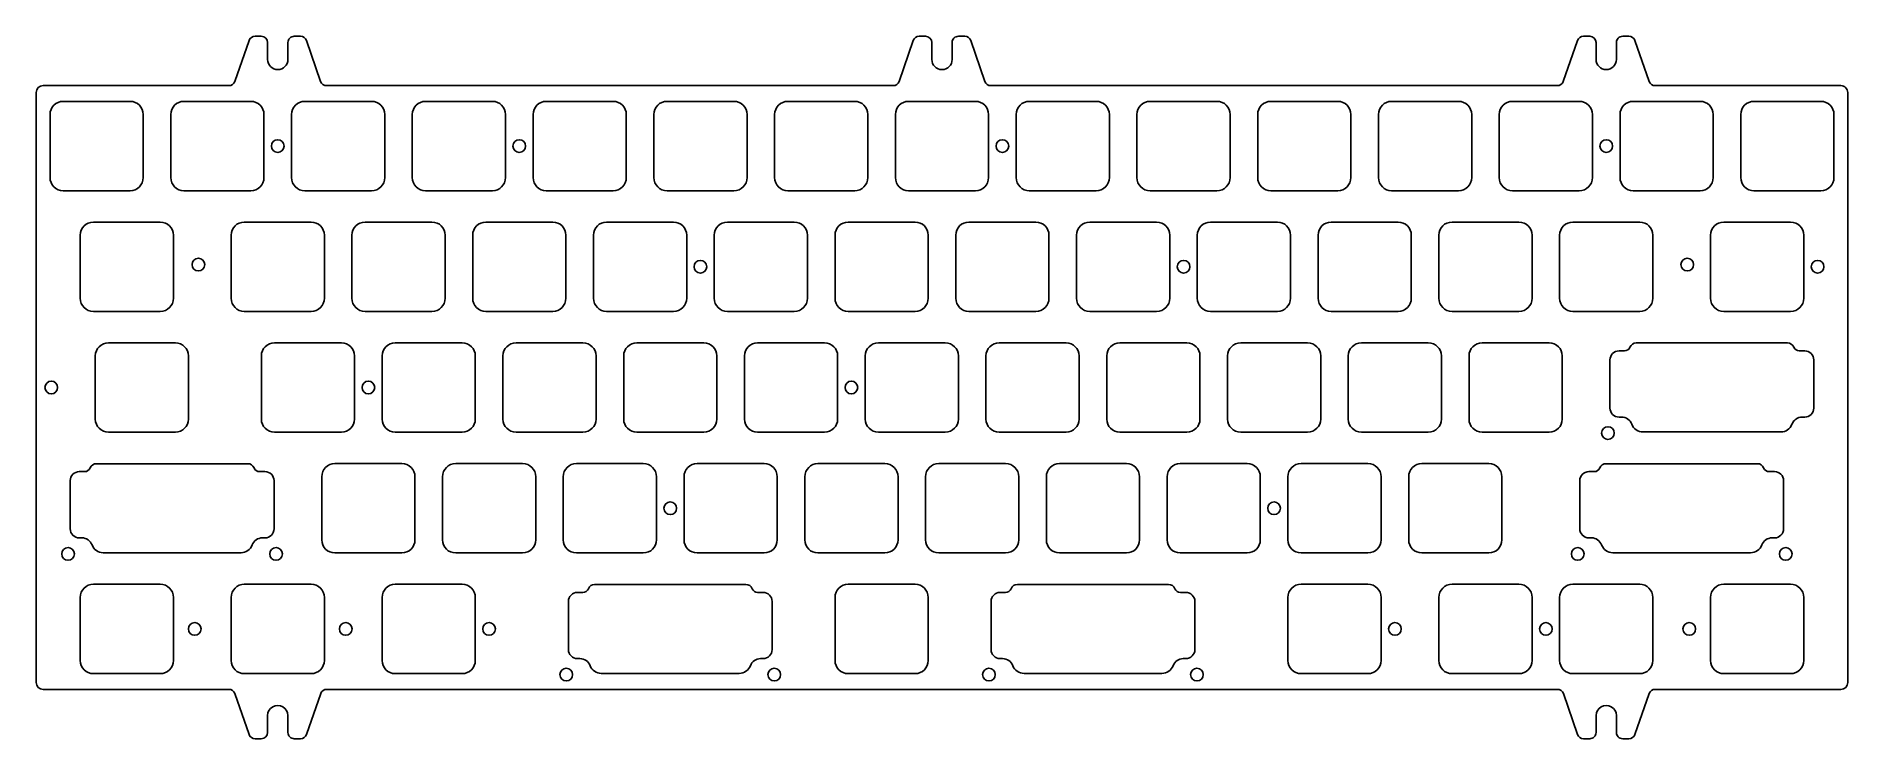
# Model space of a CAD drawing. Header units: millimetres. Extents: x -10 to 276, y -94 to 17.
import ezdxf

# ---------------------------------------------------------------- set-up
doc = ezdxf.new("R2010")
doc.units = ezdxf.units.MM
doc.layers.add('BLACK', color=7, linetype='CONTINUOUS')
doc.layers.add('Edge.Cuts', color=53, linetype='CONTINUOUS')

msp = doc.modelspace()

# ---------------------------------------------------------------- linework, layer by layer
at = {"layer": 'BLACK', "linetype": 'Continuous'}
for p, q in [((24.9871, 17.32546), (24.9871, 17.325524)), ((25.9748, 17.325524), (24.9871, 17.325524)), ((31.175, 17.3255), (31.175, 17.325524)), ((32.1627, 17.325524), (31.175, 17.325524)), ((129.7621, 17.32546), (129.7621, 17.325524)), ((130.7498, 17.325524), (129.7621, 17.325524)), ((135.95, 17.3255), (135.95, 17.325524)), ((136.9377, 17.325524), (135.95, 17.325524)), ((234.5371, 17.32546), (234.5371, 17.325524)), ((235.5248, 17.325524), (234.5371, 17.325524)), ((240.725, 17.3255), (240.725, 17.325524)), ((241.7127, 17.325524), (240.725, 17.325524)), ((24.042081, 16.6526), (21.807892, 10.197844)), ((24.042082, 16.6526), (24.042081, 16.6526)), ((26.975, 13.662524), (26.975, 16.332182)), ((30.175, 16.3256), (30.175, 13.662524)), ((33.107888, 16.652589), (33.107919, 16.6526)), ((35.338886, 10.207154), (33.107919, 16.6526)), ((128.817081, 16.6526), (126.582892, 10.197844)), ((128.817082, 16.6526), (128.817081, 16.6526)), ((131.75, 13.662524), (131.75, 16.332182)), ((134.95, 16.3256), (134.95, 13.662524)), ((137.88291, 16.652532), (137.882939, 16.652542)), ((140.113886, 10.207154), (137.882939, 16.652542)), ((233.592081, 16.6526), (231.357892, 10.197844)), ((233.592082, 16.6526), (233.592081, 16.6526)), ((236.525, 13.662524), (236.525, 16.332182)), ((239.725, 16.3256), (239.725, 13.662524)), ((242.65791, 16.652532), (242.657939, 16.652542)), ((244.888886, 10.207154), (242.657939, 16.652542)), ((20.856736, 9.525), (-8.450001, 9.525)), ((20.856736, 9.525046), (20.856736, 9.525)), ((125.631736, 9.525), (36.2871, 9.525)), ((125.631736, 9.525046), (125.631736, 9.525)), ((230.406736, 9.525), (141.0621, 9.525)), ((230.406736, 9.525046), (230.406736, 9.525)), ((275.1499, 9.525), (245.8371, 9.525)), ((-9.525, 8.450001), (-9.525, -84.650001)), ((5.275, 7.05), (-5.275, 7.05)), ((24.325, 7.05), (13.775, 7.05)), ((43.375, 7.05), (32.825, 7.05)), ((62.425, 7.05), (51.875, 7.05)), ((81.475, 7.05), (70.925, 7.05)), ((100.525, 7.05), (89.975, 7.05)), ((119.575, 7.05), (109.025, 7.05)), ((138.625, 7.05), (128.075, 7.05)), ((157.675, 7.05), (147.125, 7.05)), ((176.725, 7.05), (166.175, 7.05)), ((195.775, 7.05), (185.225, 7.05)), ((214.825, 7.05), (204.275, 7.05)), ((233.875, 7.05), (223.325, 7.05)), ((252.925, 7.05), (242.374999, 7.05)), ((271.975, 7.05), (261.424999, 7.05)), ((276.225, -84.6499), (276.225, 8.435311)), ((-7.35, 4.975001), (-7.35, -4.975)), ((7.35, 4.975), (7.35, -4.975)), ((11.7, 4.975), (11.7, -4.975)), ((26.4, 4.975), (26.4, -4.975)), ((30.75, 4.975), (30.75, -4.975)), ((45.45, 4.975), (45.45, -4.975)), ((49.8, 4.975), (49.8, -4.975)), ((64.5, 4.975), (64.5, -4.975)), ((68.85, 4.975), (68.85, -4.975)), ((83.55, 4.975), (83.55, -4.975)), ((87.9, 4.975), (87.9, -4.975)), ((102.6, 4.975), (102.6, -4.975)), ((106.95, 4.975), (106.95, -4.975)), ((121.65, 4.975), (121.65, -4.975)), ((126, 4.975), (126, -4.975)), ((140.7, 4.975), (140.7, -4.975)), ((145.05, 4.975), (145.05, -4.975)), ((159.75, 4.975), (159.75, -4.975)), ((164.1, 4.975), (164.1, -4.975)), ((178.8, 4.975), (178.8, -4.975)), ((183.15, 4.975), (183.15, -4.975)), ((197.85, 4.975), (197.85, -4.975)), ((202.2, 4.975), (202.2, -4.975)), ((216.9, 4.975), (216.9, -4.975)), ((221.25, 4.975), (221.25, -4.975)), ((235.95, 4.975), (235.95, -4.975)), ((240.3, 4.975), (240.3, -4.975001)), ((255, 4.975), (255, -4.975)), ((259.35, 4.975), (259.35, -4.975001)), ((274.05, 4.975), (274.05, -4.975)), ((5.275, -7.05), (-5.275, -7.05)), ((24.325, -7.05), (13.775, -7.05)), ((43.375, -7.05), (32.825, -7.05)), ((62.425, -7.05), (51.875, -7.05)), ((81.475, -7.05), (70.925, -7.05)), ((100.525, -7.05), (89.975, -7.05)), ((119.575, -7.05), (109.025, -7.05)), ((138.625, -7.05), (128.075, -7.05)), ((157.675, -7.05), (147.125, -7.05)), ((176.725, -7.05), (166.175, -7.05)), ((195.775, -7.05), (185.225, -7.05)), ((214.825, -7.05), (204.275, -7.05)), ((233.875, -7.05), (223.325, -7.05)), ((252.925, -7.05), (242.375, -7.05)), ((271.975, -7.05), (261.425, -7.05)), ((-2.587499, -14.074999), (-2.587499, -24.025001)), ((10.0375, -12), (-0.5125, -12)), ((12.1125, -14.075), (12.112501, -14.075)), ((12.112501, -14.075), (12.112501, -24.025)), ((21.225, -14.075), (21.225, -24.025)), ((33.85, -12), (23.3, -12)), ((35.925, -14.075), (35.925, -24.025)), ((40.275, -14.075), (40.275, -24.025)), ((52.9, -12), (42.35, -12)), ((54.975, -14.075), (54.975, -24.025)), ((59.325, -14.075), (59.325, -24.025)), ((71.95, -12), (61.4, -12)), ((74.025, -14.075), (74.025, -24.025)), ((78.375, -14.075), (78.375, -24.025)), ((91, -12), (80.45, -12)), ((93.075, -14.075), (93.075, -24.025)), ((97.425, -14.075), (97.425, -24.025)), ((110.05, -12), (99.5, -12)), ((112.125, -14.075), (112.125, -24.025)), ((116.475, -14.075), (116.475, -24.025)), ((129.1, -12), (118.55, -12)), ((131.175, -14.075), (131.175, -24.025)), ((135.525, -14.075), (135.525, -24.025)), ((148.15, -12), (137.6, -12)), ((150.225, -14.075), (150.225, -24.025)), ((154.575, -14.075), (154.575, -24.025)), ((167.2, -12), (156.65, -12)), ((169.275, -14.075), (169.275, -24.025)), ((173.625, -14.075), (173.625, -24.025)), ((186.25, -12), (175.7, -12)), ((188.325, -14.075), (188.325, -24.025)), ((192.675, -14.075), (192.675, -24.025)), ((205.3, -12), (194.75, -12)), ((207.375, -14.075), (207.375, -24.025)), ((211.725, -14.075), (211.725, -24.025)), ((224.35, -12), (213.8, -12)), ((226.425, -14.075), (226.425, -24.025)), ((230.775, -14.075), (230.775, -24.025)), ((243.4, -12), (232.85, -12)), ((245.475, -14.075), (245.475, -24.025)), ((10.0375, -26.1), (-0.5125, -26.1)), ((33.85, -26.1), (23.3, -26.1)), ((52.9, -26.1), (42.35, -26.1)), ((71.95, -26.1), (61.4, -26.1)), ((91, -26.1), (80.45, -26.1)), ((110.05, -26.1), (99.5, -26.1)), ((129.1, -26.1), (118.55, -26.1)), ((148.15, -26.1), (137.6, -26.1)), ((167.2, -26.1), (156.65, -26.1)), ((186.25, -26.1), (175.7, -26.1)), ((205.3, -26.1), (194.75, -26.1)), ((224.35, -26.1), (213.8, -26.1)), ((243.4, -26.1), (232.85, -26.1)), ((12.41875, -31.05), (1.868749, -31.05)), ((38.6125, -31.05), (28.0625, -31.05)), ((57.6625, -31.05), (47.1125, -31.05)), ((76.7125, -31.05), (66.1625, -31.05)), ((95.7625, -31.05), (85.2125, -31.05)), ((114.8125, -31.05), (104.2625, -31.05)), ((133.8625, -31.05), (123.3125, -31.05)), ((152.9125, -31.05), (142.3625, -31.05)), ((171.9625, -31.05), (161.4125, -31.05)), ((191.0125, -31.05), (180.4625, -31.05)), ((210.0625, -31.05), (199.5125, -31.05)), ((229.1125, -31.05), (218.5625, -31.05)), ((-0.20625, -33.125), (-0.20625, -43.075001)), ((14.49375, -33.125), (14.49375, -43.075)), ((25.9875, -33.125), (25.9875, -43.075)), ((40.6875, -33.125), (40.6875, -43.075)), ((45.0375, -33.125), (45.0375, -43.075)), ((59.7375, -33.125), (59.7375, -43.075)), ((64.0875, -33.125), (64.0875, -43.075)), ((78.7875, -33.125), (78.7875, -43.075)), ((83.1375, -33.125), (83.1375, -43.075)), ((97.8375, -33.125), (97.8375, -43.075)), ((102.1875, -33.125), (102.1875, -43.075)), ((116.8875, -33.125), (116.8875, -43.075)), ((121.2375, -33.125), (121.2375, -43.075)), ((135.9375, -33.125), (135.9375, -43.075)), ((140.2875, -33.125), (140.2875, -43.075)), ((154.9875, -33.125), (154.9875, -43.075)), ((159.3375, -33.125), (159.3375, -43.075)), ((174.0375, -33.125), (174.0375, -43.075)), ((178.3875, -33.125), (178.3875, -43.075)), ((193.0875, -33.125), (193.0875, -43.075)), ((197.4375, -33.125), (197.4375, -43.075)), ((212.1375, -33.125), (212.1375, -43.075)), ((216.4875, -33.125), (216.4875, -43.075)), ((231.1875, -33.125), (231.1875, -43.075)), ((12.41875, -45.15), (1.86875, -45.15)), ((38.6125, -45.15), (28.0625, -45.15)), ((57.6625, -45.15), (47.1125, -45.15)), ((76.7125, -45.15), (66.1625, -45.15)), ((95.7625, -45.15), (85.2125, -45.15)), ((114.8125, -45.15), (104.2625, -45.15)), ((133.8625, -45.15), (123.3125, -45.15)), ((152.9125, -45.15), (142.3625, -45.15)), ((171.9625, -45.15), (161.4125, -45.15)), ((191.0125, -45.15), (180.4625, -45.15)), ((210.0625, -45.15), (199.5125, -45.15)), ((229.1125, -45.15), (218.5625, -45.15)), ((48.1375, -50.1), (37.5875, -50.1)), ((67.1875, -50.1), (56.6375, -50.1)), ((86.2375, -50.1), (75.6875, -50.1)), ((105.2875, -50.1), (94.7375, -50.1)), ((124.3375, -50.1), (113.7875, -50.1)), ((143.3875, -50.1), (132.8375, -50.1)), ((162.4375, -50.1), (151.8875, -50.1)), ((181.4875, -50.1), (170.9375, -50.1)), ((200.5375, -50.1), (189.9875, -50.1)), ((219.5875, -50.1), (209.0375, -50.1)), ((35.5125, -52.175), (35.5125, -62.125)), ((50.2125, -52.175), (50.2125, -62.125)), ((54.5625, -52.175), (54.5625, -62.125)), ((69.2625, -52.175), (69.2625, -62.125)), ((73.6125, -52.175), (73.6125, -62.125)), ((88.3125, -52.175), (88.3125, -62.125)), ((92.6625, -52.175), (92.6625, -62.125)), ((107.3625, -52.175), (107.3625, -62.125)), ((111.7125, -52.175), (111.7125, -62.125)), ((126.4125, -52.175), (126.4125, -62.125)), ((130.7625, -52.175), (130.7625, -62.125)), ((145.4625, -52.175), (145.4625, -62.125)), ((149.8125, -52.175), (149.8125, -62.125)), ((164.5125, -52.175), (164.5125, -62.125)), ((168.8625, -52.175), (168.8625, -62.125)), ((183.5625, -52.175), (183.5625, -62.125)), ((187.9125, -52.175), (187.9125, -62.125)), ((202.6125, -52.175), (202.6125, -62.125)), ((206.9625, -52.175), (206.9625, -62.125)), ((221.6625, -52.175), (221.6625, -62.125)), ((48.1375, -64.2), (37.5875, -64.2)), ((67.1875, -64.2), (56.6375, -64.2)), ((86.2375, -64.2), (75.6875, -64.2)), ((105.2875, -64.2), (94.7375, -64.2)), ((124.3375, -64.2), (113.7875, -64.2)), ((143.3875, -64.2), (132.8375, -64.2)), ((162.4375, -64.2), (151.8875, -64.2)), ((181.4875, -64.2), (170.9375, -64.2)), ((200.5375, -64.2), (189.9875, -64.2)), ((219.5875, -64.2), (209.0375, -64.2)), ((-8.450001, -85.725), (20.8629, -85.725)), ((36.300366, -85.725), (230.4129, -85.725)), ((245.850366, -85.725), (275.15, -85.725)), ((21.811114, -86.407154), (24.042081, -92.8526)), ((33.107919, -92.8526), (35.342119, -86.397813)), ((231.361114, -86.407154), (233.592081, -92.8526)), ((242.657919, -92.8526), (244.892119, -86.397813)), ((26.975, -92.52554), (26.975, -89.862524)), ((30.175, -89.86252), (30.175, -92.5256)), ((236.525, -92.5256), (236.525, -89.8626)), ((239.725, -89.8626), (239.725, -92.5256)), ((24.042112, -92.852589), (24.042081, -92.8526)), ((24.9873, -93.525524), (25.975, -93.525524)), ((25.975, -93.5255), (25.975, -93.525548)), ((30.175076, -92.5256), (30.175, -92.5256)), ((31.1749, -93.525524), (32.1629, -93.525524)), ((32.1629, -93.52546), (32.1629, -93.525524)), ((33.107918, -92.8526), (33.107919, -92.8526)), ((233.592112, -92.852589), (233.592081, -92.8526)), ((234.5373, -93.525524), (235.525, -93.525524)), ((235.525, -93.525499), (235.525, -93.525524)), ((239.725076, -92.5256), (239.725, -92.5256)), ((240.7249, -93.525524), (241.7129, -93.525524)), ((241.7129, -93.52546), (241.7129, -93.525524)), ((242.657918, -92.8526), (242.657919, -92.8526))]:
    msp.add_line(p, q, dxfattribs=at)
at = {"layer": 'BLACK'}
for centre in [(28.575, 0), (66.675, 0), (142.875, 0), (238.125, 0), (16.04875, -18.7), (95.25, -19.05), (171.45, -19.05), (250.9012, -18.7), (-7.14375, -38.1), (42.8625, -38.1), (119.0625, -38.1), (90.4875, -57.15), (185.7375, -57.15)]:
    msp.add_circle(centre, 1, dxfattribs=at)
for centre, radius, start, end in [((24.9871, 16.3255), 1.000027, 90, 160.90767831), ((25.9748, 16.3253), 1.000224, 0.39422449, 90), ((31.1749, 16.3256), 0.9999, 89.99426985, 180), ((32.1627, 16.3253), 1.000224, 19.09936721, 90), ((129.7621, 16.3255), 1.000027, 90, 160.90767831), ((130.7498, 16.3253), 1.000224, 0.39422449, 90), ((135.9499, 16.3256), 0.9999, 89.99426985, 180), ((136.9377, 16.3253), 1.000224, 19.09586956, 90), ((234.5371, 16.3255), 1.000027, 90, 160.90767831), ((235.5248, 16.3253), 1.000224, 0.39422449, 90), ((240.7249, 16.3256), 0.9999, 89.99426985, 180), ((241.7127, 16.3253), 1.000224, 19.09586956, 90), ((28.575, 13.662524), 1.6, 180, 0), ((133.35, 13.662524), 1.6, 180, 0), ((238.125, 13.662524), 1.6, 180, 0), ((-8.450001, 8.450001), 1.074999, 90, 180), ((20.863, 10.5249), 0.999893, 269.64105153, 340.90769929), ((36.287, 10.525), 1, 198.53322635, 270.00572958), ((125.638, 10.5249), 0.999893, 269.64105153, 340.90769929), ((141.062, 10.525), 1, 198.53322635, 270.00572958), ((230.413, 10.5249), 0.999893, 269.64105153, 340.90769929), ((245.837, 10.525), 1, 198.53322635, 270.00572958), ((275.1499, 8.4498), 1.0752, 359.22787806, 90), ((-5.275001, 4.975001), 2.074999, 89.99997239, 180), ((5.275, 4.975), 2.075, 0, 90), ((13.775, 4.975), 2.075, 90, 180), ((24.325, 4.975), 2.075, 0, 90), ((32.825, 4.975), 2.075, 90, 180), ((43.375, 4.975), 2.075, 0, 90), ((51.875, 4.975), 2.075, 90, 180), ((62.425, 4.975), 2.075, 0, 90), ((70.925, 4.975), 2.075, 90, 180), ((81.475, 4.975), 2.075, 0, 90), ((89.975, 4.975), 2.075, 90, 180), ((100.525, 4.975), 2.075, 0, 90), ((109.025, 4.975), 2.075, 90, 180), ((119.575, 4.975), 2.075, 0, 90), ((128.075, 4.975), 2.075, 90, 180), ((138.625, 4.975), 2.075, 0, 90), ((147.125, 4.975), 2.075, 90, 180), ((157.675, 4.975), 2.075, 0, 90), ((166.175, 4.975), 2.075, 90, 180), ((176.725, 4.975), 2.075, 0, 90), ((185.225, 4.975), 2.075, 90, 180), ((195.775, 4.975), 2.075, 0, 90), ((204.275, 4.975), 2.075, 90, 180), ((214.825, 4.975), 2.075, 0, 90), ((223.325, 4.975), 2.075, 90, 180), ((233.875, 4.975), 2.075, 0, 90), ((242.374999, 4.975001), 2.074999, 90, 180.00002761), ((252.925, 4.975), 2.075, 0, 90), ((261.424999, 4.975001), 2.074999, 90, 180.00002761), ((271.975, 4.975), 2.075, 0, 90), ((-5.275001, -4.975001), 2.074999, 179.99997239, 270.00002761), ((5.275, -4.975), 2.075, 270, 0), ((13.775, -4.975), 2.075, 180, 270), ((24.325, -4.975), 2.075, 270, 0), ((32.825, -4.975), 2.075, 180, 270), ((43.375, -4.975), 2.075, 270, 0), ((51.875, -4.975), 2.075, 180, 270), ((62.425, -4.975), 2.075, 270, 0), ((70.925, -4.975), 2.075, 180, 270), ((81.475, -4.975), 2.075, 270, 0), ((89.975, -4.975), 2.075, 180, 270), ((100.525, -4.975), 2.075, 270, 0), ((109.025, -4.975), 2.075, 180, 270), ((119.575, -4.975), 2.075, 270, 0), ((128.075, -4.975), 2.075, 180, 270), ((138.625, -4.975), 2.075, 270, 0), ((147.125, -4.975), 2.075, 180, 270), ((157.675, -4.975), 2.075, 270, 0), ((166.175, -4.975), 2.075, 180, 270), ((176.725, -4.975), 2.075, 270, 0), ((185.225, -4.975), 2.075, 180, 270), ((195.775, -4.975), 2.075, 270, 0), ((204.275, -4.975), 2.075, 180, 270), ((214.825, -4.975), 2.075, 270, 0), ((223.325, -4.975), 2.075, 180, 270), ((233.875, -4.975), 2.075, 270, 0), ((242.374999, -4.975001), 2.074999, 180, 270.00002761), ((252.925, -4.975), 2.075, 270, 0), ((261.424999, -4.975001), 2.074999, 180, 270.00002761), ((271.975, -4.975), 2.075, 270, 0), ((-0.5125, -14.074999), 2.074999, 90, 180), ((10.0375, -14.075), 2.075, 0, 90), ((23.3, -14.075), 2.075, 90, 180), ((33.85, -14.075), 2.075, 0, 90), ((42.35, -14.075), 2.075, 90, 180), ((52.9, -14.075), 2.075, 0, 90), ((61.4, -14.075), 2.075, 90, 180), ((71.95, -14.075), 2.075, 0, 90), ((80.45, -14.075), 2.075, 90, 180), ((91, -14.075), 2.075, 0, 90), ((99.5, -14.075), 2.075, 90, 180), ((110.05, -14.075), 2.075, 0, 90), ((118.55, -14.075), 2.075, 90, 180), ((129.1, -14.075), 2.075, 0, 90), ((137.6, -14.075), 2.075, 90, 180), ((148.15, -14.075), 2.075, 0, 90), ((156.65, -14.075), 2.075, 90, 180), ((167.2, -14.075), 2.075, 0, 90), ((175.7, -14.075), 2.075, 90, 180), ((186.25, -14.075), 2.075, 0, 90), ((194.75, -14.075), 2.075, 90, 180), ((205.3, -14.075), 2.075, 0, 90), ((213.8, -14.075), 2.075, 90, 180), ((224.35, -14.075), 2.075, 0, 90), ((232.85, -14.075), 2.075, 90, 180), ((243.4, -14.075), 2.075, 0, 90), ((-0.5125, -24.025001), 2.074999, 180, 270), ((10.0375, -24.025), 2.075001, 270, 0), ((23.3, -24.025), 2.075, 180, 270), ((33.85, -24.025), 2.075, 270, 0), ((42.35, -24.025), 2.075, 180, 270), ((52.9, -24.025), 2.075, 270, 0), ((61.4, -24.025), 2.075, 180, 270), ((71.95, -24.025), 2.075, 270, 0), ((80.45, -24.025), 2.075, 180, 270), ((91, -24.025), 2.075, 270, 0), ((99.5, -24.025), 2.075, 180, 270), ((110.05, -24.025), 2.075, 270, 0), ((118.55, -24.025), 2.075, 180, 270), ((129.1, -24.025), 2.075, 270, 0), ((137.6, -24.025), 2.075, 180, 270), ((148.15, -24.025), 2.075, 270, 0), ((156.65, -24.025), 2.075, 180, 270), ((167.2, -24.025), 2.075, 270, 0), ((175.7, -24.025), 2.075, 180, 270), ((186.25, -24.025), 2.075, 270, 0), ((194.75, -24.025), 2.075, 180, 270), ((205.3, -24.025), 2.075, 270, 0), ((213.8, -24.025), 2.075, 180, 270), ((224.35, -24.025), 2.075, 270, 0), ((232.85, -24.025), 2.075, 180, 270), ((243.4, -24.025), 2.075, 270, 0), ((1.868754, -33.125004), 2.075004, 90.00013806, 179.99988955), ((12.41875, -33.125), 2.075, 0, 90), ((28.0625, -33.125), 2.075, 90, 180), ((38.6125, -33.125), 2.075, 0, 90), ((47.1125, -33.125), 2.075, 90, 180), ((57.6625, -33.125), 2.075, 0, 90), ((66.1625, -33.125), 2.075, 90, 180), ((76.7125, -33.125), 2.075, 0, 90), ((85.2125, -33.125), 2.075, 90, 180), ((95.7625, -33.125), 2.075, 0, 90), ((104.2625, -33.125), 2.075, 90, 180), ((114.8125, -33.125), 2.075, 0, 90), ((123.3125, -33.125), 2.075, 90, 180), ((133.8625, -33.125), 2.075, 0, 90), ((142.3625, -33.125), 2.075, 90, 180), ((152.9125, -33.125), 2.075, 0, 90), ((161.4125, -33.125), 2.075, 90, 180), ((171.9625, -33.125), 2.075, 0, 90), ((180.4625, -33.125), 2.075, 90, 180), ((191.0125, -33.125), 2.075, 0, 90), ((199.5125, -33.125), 2.075, 90, 180), ((210.0625, -33.125), 2.075, 0, 90), ((218.5625, -33.125), 2.075, 90, 180), ((229.1125, -33.125), 2.075, 0, 90), ((1.868752, -43.074998), 2.075002, 180.00008284, 269.99994478), ((12.41875, -43.075), 2.075, 270, 0), ((28.0625, -43.075), 2.075, 180, 270), ((38.6125, -43.075), 2.075, 270, 0), ((47.1125, -43.075), 2.075, 180, 270), ((57.6625, -43.075), 2.075, 270, 0), ((66.1625, -43.075), 2.075, 180, 270), ((76.7125, -43.075), 2.075, 270, 0), ((85.2125, -43.075), 2.075, 180, 270), ((95.7625, -43.075), 2.075, 270, 0), ((104.2625, -43.075), 2.075, 180, 270), ((114.8125, -43.075), 2.075, 270, 0), ((123.3125, -43.075), 2.075, 180, 270), ((133.8625, -43.075), 2.075, 270, 0), ((142.3625, -43.075), 2.075, 180, 270), ((152.9125, -43.075), 2.075, 270, 0), ((161.4125, -43.075), 2.075, 180, 270), ((171.9625, -43.075), 2.075, 270, 0), ((180.4625, -43.075), 2.075, 180, 270), ((191.0125, -43.075), 2.075, 270, 0), ((199.5125, -43.075), 2.075, 180, 270), ((210.0625, -43.075), 2.075, 270, 0), ((218.5625, -43.075), 2.075, 180, 270), ((229.1125, -43.075), 2.075, 270, 0), ((37.5875, -52.175), 2.075, 90, 180), ((48.1375, -52.175), 2.075, 0, 90), ((56.6375, -52.175), 2.075, 90, 180), ((67.1875, -52.175), 2.075, 0, 90), ((75.6875, -52.175), 2.075, 90, 180), ((86.2375, -52.175), 2.075, 0, 90), ((94.7375, -52.175), 2.075, 90, 180), ((105.2875, -52.175), 2.075, 0, 90), ((113.7875, -52.175), 2.075, 90, 180), ((124.3375, -52.175), 2.075, 0, 90), ((132.8375, -52.175), 2.075, 90, 180), ((143.3875, -52.175), 2.075, 0, 90), ((151.8875, -52.175), 2.075, 90, 180), ((162.4375, -52.175), 2.075, 0, 90), ((170.9375, -52.175), 2.075, 90, 180), ((181.4875, -52.175), 2.075, 0, 90), ((189.9875, -52.175), 2.075, 90, 180), ((200.5375, -52.175), 2.075, 0, 90), ((209.0375, -52.175), 2.075, 90, 180), ((219.5875, -52.175), 2.075, 0, 90), ((37.5875, -62.125), 2.075, 180, 270), ((48.1375, -62.125), 2.075, 270, 0), ((56.6375, -62.125), 2.075, 180, 270), ((67.1875, -62.125), 2.075, 270, 0), ((75.6875, -62.125), 2.075, 180, 270), ((86.2375, -62.125), 2.075, 270, 0), ((94.7375, -62.125), 2.075, 180, 270), ((105.2875, -62.125), 2.075, 270, 0), ((113.7875, -62.125), 2.075, 180, 270), ((124.3375, -62.125), 2.075, 270, 0), ((132.8375, -62.125), 2.075, 180, 270), ((143.3875, -62.125), 2.075, 270, 0), ((151.8875, -62.125), 2.075, 180, 270), ((162.4375, -62.125), 2.075, 270, 0), ((170.9375, -62.125), 2.075, 180, 270), ((181.4875, -62.125), 2.075, 270, 0), ((189.9875, -62.125), 2.075, 180, 270), ((200.5375, -62.125), 2.075, 270, 0), ((209.0375, -62.125), 2.075, 180, 270), ((219.5875, -62.125), 2.075, 270, 0), ((-8.450001, -84.650001), 1.074999, 180, 270), ((20.863, -86.725), 1, 18.53322635, 90.00572958), ((36.2871, -86.725), 1.00002, 89.23995877, 160.90227446), ((230.413, -86.725), 1, 18.53322635, 90.00572958), ((245.8371, -86.725), 1.00002, 89.23995877, 160.90227446), ((275.1499, -84.6499), 1.0751, 270.00532934, 0), ((28.575, -89.86252), 1.6, 0, 180.00014324), ((238.125, -89.8625), 1.6, 359.99641901, 180.00358099), ((24.9873, -92.5253), 1.000224, 199.09936721, 270), ((25.97499, -92.52554), 1.00001, 270.00057295, 0), ((31.1749, -92.5257), 0.999824, 179.99426941, 270), ((32.1629, -92.5255), 1.000027, 270, 340.90767831), ((234.5373, -92.5253), 1.000224, 199.09936721, 270), ((235.5251, -92.5256), 0.9999, 269.99426984, 0), ((240.7249, -92.5257), 0.999824, 179.99426941, 270), ((241.7129, -92.5255), 1.000027, 270, 340.90767831)]:
    msp.add_arc(centre, radius, start, end, dxfattribs=at)
at = {"layer": 'Edge.Cuts', "linetype": 'CONTINUOUS'}
for p, q in [((254.5875, -14.075), (254.5875, -24.025001)), ((267.2125, -12), (256.662499, -12)), ((269.2875, -14.075), (269.2875, -24.025)), ((267.2125, -26.1), (256.6625, -26.1)), ((242.86593, -31.0724), (266.72117, -31.0724)), ((238.71811, -41.35044), (238.71811, -33.74956)), ((240.14311, -32.32456), (241.00872, -32.32456)), ((268.57838, -32.32456), (269.44399, -32.32456)), ((270.86899, -33.74956), (270.86899, -41.35044)), ((240.54715, -42.77544), (240.14311, -42.77544)), ((269.44399, -42.77544), (269.03995, -42.77544)), ((265.66905, -45.11191), (243.91805, -45.11191)), ((-2.74439, -51.37456), (-1.87878, -51.37456)), ((-0.02157, -50.1224), (23.83367, -50.1224)), ((25.69088, -51.37456), (26.55649, -51.37456)), ((235.38061, -51.37456), (236.24622, -51.37456)), ((238.10343, -50.1224), (261.95867, -50.1224)), ((263.81588, -51.37456), (264.68149, -51.37456)), ((-4.16939, -60.40044), (-4.16939, -52.79956)), ((27.98149, -52.79956), (27.98149, -60.40044)), ((233.95561, -60.40044), (233.95561, -52.79956)), ((266.10649, -52.79956), (266.10649, -60.40044)), ((-2.34035, -61.82544), (-2.74439, -61.82544)), ((26.55649, -61.82544), (26.15245, -61.82544)), ((235.78465, -61.82544), (235.38061, -61.82544)), ((264.68149, -61.82544), (264.27745, -61.82544)), ((22.78155, -64.16191), (1.03055, -64.16191)), ((260.90655, -64.16191), (239.15555, -64.16191)), ((-2.5875, -71.225), (-2.5875, -81.175001)), ((10.0375, -69.15), (-0.512501, -69.15)), ((12.1125, -71.225), (12.1125, -81.175)), ((21.225, -71.225), (21.225, -81.175001)), ((33.85, -69.15), (23.299999, -69.15)), ((35.925, -71.225), (35.925, -81.175)), ((45.0375, -71.225), (45.0375, -81.175001)), ((57.6625, -69.15), (47.112499, -69.15)), ((59.7375, -71.225), (59.7375, -81.175)), ((75.83686, -70.42456), (76.70247, -70.42456)), ((78.55968, -69.1724), (102.41492, -69.1724)), ((104.27213, -70.42456), (105.13774, -70.42456)), ((116.475, -71.225), (116.475, -81.175001)), ((129.1, -69.15), (118.549999, -69.15)), ((131.175, -71.225), (131.175, -81.175)), ((142.51186, -70.42456), (143.37747, -70.42456)), ((145.23468, -69.1724), (169.08992, -69.1724)), ((170.94713, -70.42456), (171.81274, -70.42456)), ((187.9125, -71.225), (187.9125, -81.175001)), ((200.5375, -69.15), (189.987499, -69.15)), ((202.6125, -71.225), (202.6125, -81.175)), ((211.725, -71.225), (211.725, -81.175001)), ((224.35, -69.15), (213.799999, -69.15)), ((226.425, -71.225), (226.425, -81.175)), ((230.775, -71.225), (230.775, -81.175001)), ((243.4, -69.15), (232.849999, -69.15)), ((245.475, -71.225), (245.475, -81.175)), ((254.5875, -71.225), (254.5875, -81.175001)), ((267.2125, -69.15), (256.662499, -69.15)), ((269.2875, -71.225), (269.2875, -81.175)), ((74.41186, -79.45044), (74.41186, -71.84956)), ((106.56274, -71.84956), (106.56274, -79.45044)), ((141.08686, -79.45044), (141.08686, -71.84956)), ((173.23774, -71.84956), (173.23774, -79.45044)), ((76.2409, -80.87544), (75.83686, -80.87544)), ((105.13774, -80.87544), (104.7337, -80.87544)), ((142.9159, -80.87544), (142.51186, -80.87544)), ((171.81274, -80.87544), (171.4087, -80.87544)), ((10.0375, -83.25), (-0.5125, -83.25)), ((33.85, -83.25), (23.3, -83.25)), ((57.6625, -83.25), (47.1125, -83.25)), ((101.3628, -83.21191), (79.6118, -83.21191)), ((129.1, -83.25), (118.55, -83.25)), ((168.0378, -83.21191), (146.2868, -83.21191)), ((200.5375, -83.25), (189.9875, -83.25)), ((224.35, -83.25), (213.8, -83.25)), ((243.4, -83.25), (232.85, -83.25)), ((267.2125, -83.25), (256.6625, -83.25))]:
    msp.add_line(p, q, dxfattribs=at)
at = {"layer": 'Edge.Cuts'}
for centre in [(271.4625, -19.05), (238.39375, -45.3), (-4.49375, -64.35), (28.30625, -64.35), (233.63125, -64.35), (266.43125, -64.35), (15.478125, -76.2), (39.290625, -76.2), (61.9125, -76.2), (204.7875, -76.2), (228.6, -76.2), (251.221875, -76.2), (74.0875, -83.4), (106.8875, -83.4), (140.7625, -83.4), (173.5625, -83.4)]:
    msp.add_circle(centre, 1, dxfattribs=at)
for centre, radius, start, end in [((256.6625, -14.075), 2.075, 90.00002761, 180), ((267.2125, -14.075), 2.075, 0, 90), ((256.6625, -24.025), 2.075, -179.99997239, -90), ((267.2125, -24.025), 2.075, -90, 0), ((242.86595, -32.1474), 1.075006, 90.00106597, 157.97610066), ((266.72115, -32.1474), 1.075, 22.02389934, 89.99893403), ((240.14311, -33.74956), 1.425, 90, 180), ((241.00872, -31.39615), 0.928411, -90, -22.02270195), ((268.57835, -31.3961), 0.92846, -157.97374324, -89.99814868), ((269.44399, -33.74956), 1.425, 0, 90), ((240.14311, -41.35044), 1.425, -180, -90), ((240.54716, -44.50037), 1.72493, 20.54597615, 90.00033216), ((269.03995, -44.5004), 1.724938, 90, 159.45340178), ((269.44395, -41.3504), 1.42504, -89.99839174, -0.00160826), ((243.91806, -43.23696), 1.87495, -159.45407657, -90.00030559), ((265.66905, -43.237), 1.874943, -90, -20.54506499), ((-2.74439, -52.79956), 1.425, 90, 180), ((-1.87878, -50.44615), 0.928411, -90, -22.02270195), ((-0.02155, -51.1974), 1.075006, 90.00106597, 157.97610066), ((23.83365, -51.1974), 1.075, 22.02389934, 89.99893403), ((25.69085, -50.4461), 0.92846, -157.97374324, -89.99814868), ((26.55649, -52.79956), 1.425, 0, 90), ((235.38061, -52.79956), 1.425, 90, 180), ((236.24622, -50.44615), 0.928411, -90, -22.02270195), ((238.10345, -51.1974), 1.075006, 90.00106597, 157.97610066), ((261.95865, -51.1974), 1.075, 22.02389934, 89.99893403), ((263.81585, -50.4461), 0.92846, -157.97374324, -89.99814868), ((264.68149, -52.79956), 1.425, 0, 90), ((-2.74439, -60.40044), 1.425, -180, -90), ((-2.34034, -63.55037), 1.72493, 20.54597615, 90.00033216), ((26.15245, -63.5504), 1.724938, 90, 159.45340178), ((26.55645, -60.4004), 1.42504, -89.99839174, -0.00160826), ((235.38061, -60.40044), 1.425, -180, -90), ((235.78466, -63.55037), 1.72493, 20.54597615, 90.00033216), ((264.27745, -63.5504), 1.724938, 90, 159.45340178), ((264.68145, -60.4004), 1.42504, -89.99839174, -0.00160826), ((1.03056, -62.28696), 1.87495, -159.45407657, -90.00030559), ((22.78155, -62.287), 1.874943, -90, -20.54506499), ((239.15556, -62.28696), 1.87495, -159.45407657, -90.00030559), ((260.90655, -62.287), 1.874943, -90, -20.54506499), ((-0.512496, -71.225004), 2.075004, 90.00013806, 179.99988955), ((10.0375, -71.225), 2.075, 0, 90), ((23.3, -71.225), 2.075, 90.00002761, 180), ((33.85, -71.225), 2.075, 0, 90), ((47.1125, -71.225), 2.075, 90.00002761, 180), ((57.6625, -71.225), 2.075, 0, 90), ((75.83686, -71.84956), 1.425, 90, 180), ((76.70247, -69.49615), 0.928411, -90, -22.02270195), ((78.5597, -70.2474), 1.075006, 90.00106597, 157.97610066), ((102.4149, -70.2474), 1.075, 22.02389934, 89.99893403), ((104.2721, -69.4961), 0.92846, -157.97374324, -89.99814868), ((105.13774, -71.84956), 1.425, 0, 90), ((118.55, -71.225), 2.075, 90.00002761, 180), ((129.1, -71.225), 2.075, 0, 90), ((142.51186, -71.84956), 1.425, 90, 180), ((143.37747, -69.49615), 0.928411, -90, -22.02270195), ((145.2347, -70.2474), 1.075006, 90.00106597, 157.97610066), ((169.0899, -70.2474), 1.075, 22.02389934, 89.99893403), ((170.9471, -69.4961), 0.92846, -157.97374324, -89.99814868), ((171.81274, -71.84956), 1.425, 0, 90), ((189.9875, -71.225), 2.075, 90.00002761, 180), ((200.5375, -71.225), 2.075, 0, 90), ((213.8, -71.225), 2.075, 90.00002761, 180), ((224.35, -71.225), 2.075, 0, 90), ((232.85, -71.225), 2.075, 90.00002761, 180), ((243.4, -71.225), 2.075, 0, 90), ((256.6625, -71.225), 2.075, 90.00002761, 180), ((267.2125, -71.225), 2.075, 0, 90), ((75.83686, -79.45044), 1.425, -180, -90), ((105.1377, -79.4504), 1.42504, -89.99839174, -0.00160826), ((142.51186, -79.45044), 1.425, -180, -90), ((171.8127, -79.4504), 1.42504, -89.99839174, -0.00160826), ((-0.512498, -81.174998), 2.075002, -179.99991716, -90.00005522), ((10.0375, -81.175), 2.075, -90, 0), ((23.3, -81.175), 2.075, -179.99997239, -90), ((33.85, -81.175), 2.075, -90, 0), ((47.1125, -81.175), 2.075, -179.99997239, -90), ((57.6625, -81.175), 2.075, -90, 0), ((76.24091, -82.60037), 1.72493, 20.54597615, 90.00033216), ((79.61181, -81.33696), 1.87495, -159.45407657, -90.00030559), ((101.3628, -81.337), 1.874943, -90, -20.54506499), ((104.7337, -82.6004), 1.724938, 90, 159.45340178), ((118.55, -81.175), 2.075, -179.99997239, -90), ((129.1, -81.175), 2.075, -90, 0), ((142.91591, -82.60037), 1.72493, 20.54597615, 90.00033216), ((146.28681, -81.33696), 1.87495, -159.45407657, -90.00030559), ((168.0378, -81.337), 1.874943, -90, -20.54506499), ((171.4087, -82.6004), 1.724938, 90, 159.45340178), ((189.9875, -81.175), 2.075, -179.99997239, -90), ((200.5375, -81.175), 2.075, -90, 0), ((213.8, -81.175), 2.075, -179.99997239, -90), ((224.35, -81.175), 2.075, -90, 0), ((232.85, -81.175), 2.075, -179.99997239, -90), ((243.4, -81.175), 2.075, -90, 0), ((256.6625, -81.175), 2.075, -179.99997239, -90), ((267.2125, -81.175), 2.075, -90, 0)]:
    msp.add_arc(centre, radius, start, end, dxfattribs=at)

doc.saveas('drawing.dxf')
